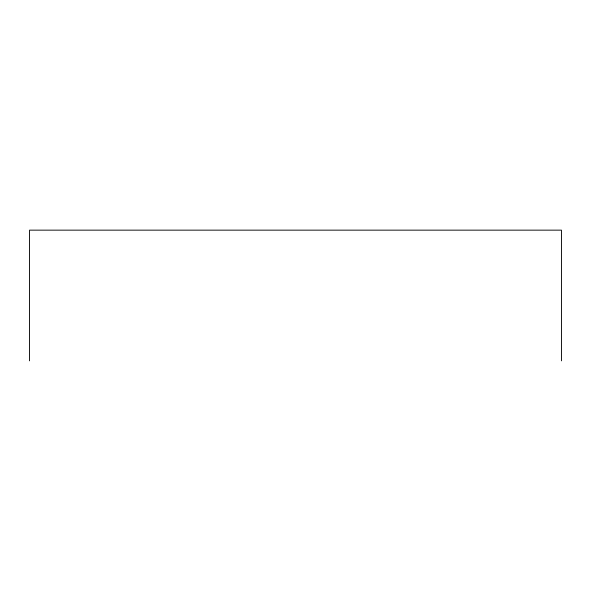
<?xml version="1.0" encoding="UTF-8"?>
<svg xmlns="http://www.w3.org/2000/svg" width="591" height="591" viewBox="0 0 591 591"><rect width="100%" height="100%" fill="white"/><g stroke="black" fill="none" stroke-linecap="round" stroke-linejoin="round"><path stroke-width="0.89" d="M561.45 360.85L561.45 230.15L29.55 230.15L29.55 360.85"/></g></svg>
